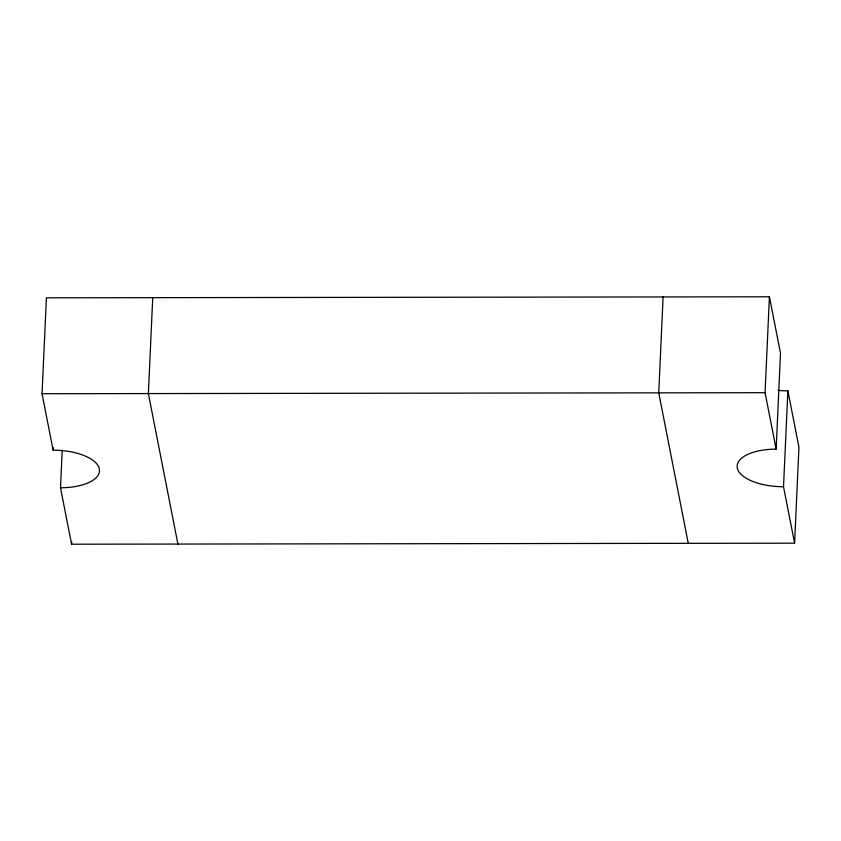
<?xml version="1.0" encoding="UTF-8"?>
<svg xmlns="http://www.w3.org/2000/svg" width="841" height="841" viewBox="0 0 841 841"><rect width="100%" height="100%" fill="white"/><g stroke="black" fill="none" stroke-linecap="round" stroke-linejoin="round"><path stroke-width="1.26" d="M60.499 487.78A42.723 18.733 2.6 0 0 99.343 468.91A42.723 18.733 2.6 0 0 53.12 450.166L42.05 393.725L46.402 297.819L769.42 296.789L780.501 353.22L776.138 449.126A42.723 18.733 2.6 0 0 737.305 467.995A42.723 18.733 2.6 0 0 783.518 486.739L794.598 543.181L71.58 544.211L60.499 487.78L62.213 450.198M53.12 450.166L53.235 447.57M71.58 544.211L71.695 541.625M152.736 297.672L148.373 393.577L177.903 544.064M663.097 296.936L658.745 392.842L688.264 543.328M776.138 449.126L765.068 392.694L769.42 296.789M783.518 486.739L787.88 390.834A42.723 18.733 2.6 0 1 777.957 390.34M794.598 543.181L798.95 447.275L787.88 390.834M42.05 393.725L765.068 392.694"/></g></svg>
